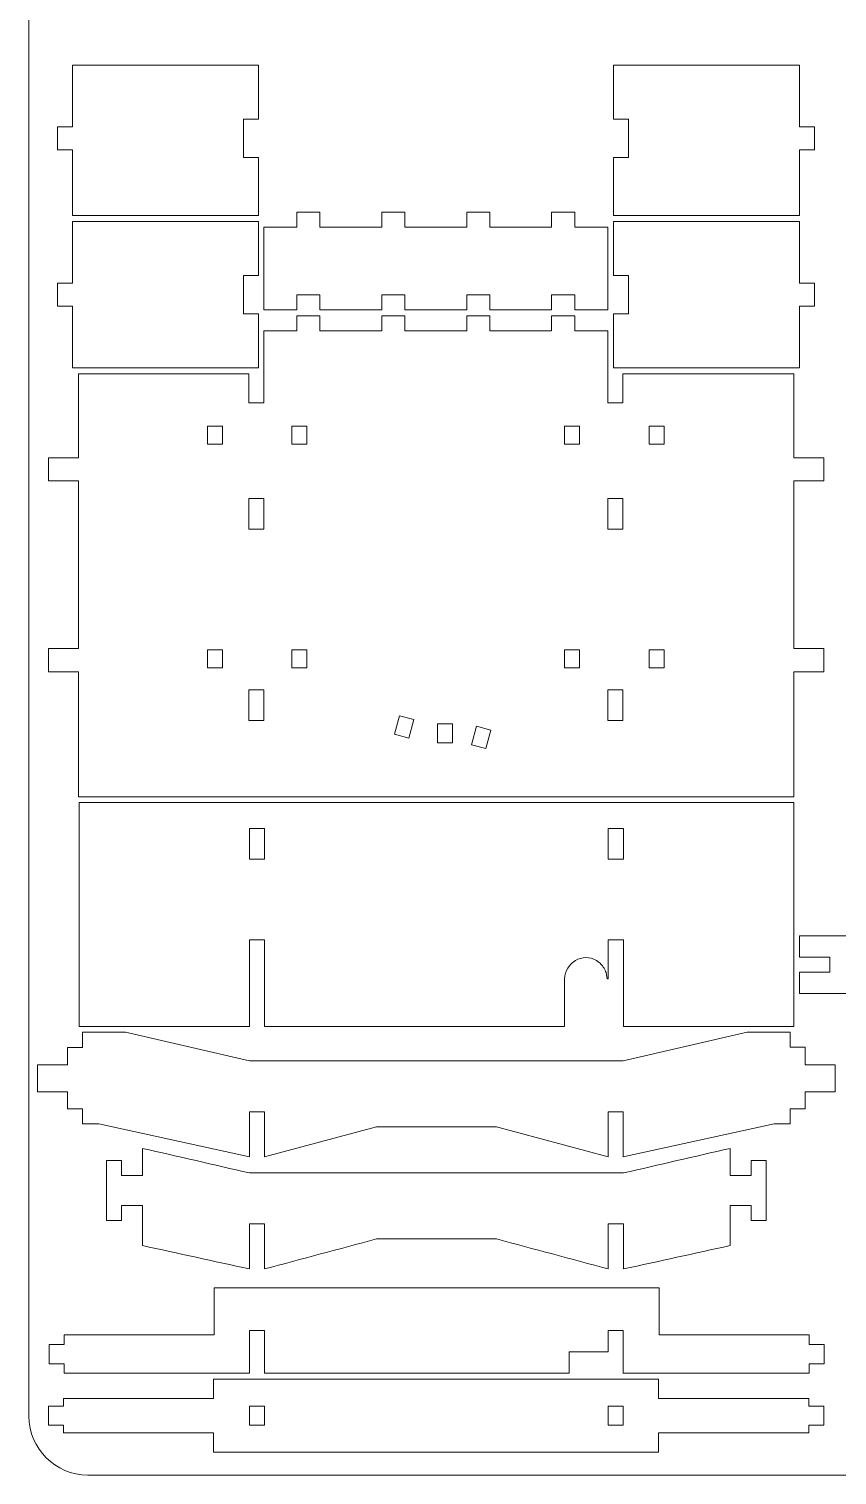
# Model space of a CAD drawing. Header units: centimetres. Extents: x -58 to 58, y -52 to 52.
# Drawn here: x 23.08 to 39.42, y -36.97 to -7.72 of the extents above; entities that cross this region are included whole.
import ezdxf

# ---------------------------------------------------------------- set-up
doc = ezdxf.new("R2010")
doc.units = ezdxf.units.CM
doc.header["$MEASUREMENT"] = 0
doc.layers.add('Camada 1', color=7, linetype='Continuous')

msp = doc.modelspace()

# ---------------------------------------------------------------- linework, layer by layer
at = {"layer": 'Camada 1', "color": 5, "lineweight": 9}
for points in [[(23.0836, -35.7818), (23.0836, -35.7818), (23.0836, 14.19827), (23.0836, 14.19827)], [(24.2736, -36.9718), (23.6191, -36.9718), (23.0836, -36.43627), (23.0836, -35.7818)], [(56.40361, -36.9718), (56.40361, -36.9718), (24.2736, -36.9718), (24.2736, -36.9718)]]:
    msp.add_open_spline(points, degree=3, dxfattribs=at)
at = {"layer": 'Camada 1', "color": 3, "lineweight": 9}
for points in [[(27.72758, -8.45419), (27.72758, -8.45419), (23.9671, -8.45419), (23.9671, -8.45419)], [(23.9671, -8.45419), (23.9671, -8.45419), (23.9671, -9.70283), (23.9671, -9.70283)], [(27.72758, -9.54748), (27.72758, -9.54748), (27.72758, -8.45419), (27.72758, -8.45419)], [(34.90538, -9.54748), (34.90538, -9.54748), (34.90538, -8.45419), (34.90538, -8.45419)], [(34.90538, -8.45419), (34.90538, -8.45419), (38.66586, -8.45419), (38.66586, -8.45419)], [(38.66586, -8.45419), (38.66586, -8.45419), (38.66586, -9.70283), (38.66586, -9.70283)], [(27.42415, -10.32428), (27.42415, -10.32428), (27.42415, -9.54748), (27.42415, -9.54748)], [(27.42415, -9.54748), (27.42415, -9.54748), (27.72758, -9.54748), (27.72758, -9.54748)], [(35.20882, -9.54748), (35.20882, -9.54748), (34.90538, -9.54748), (34.90538, -9.54748)], [(35.20882, -10.32428), (35.20882, -10.32428), (35.20882, -9.54748), (35.20882, -9.54748)], [(23.9671, -9.70283), (23.9671, -9.70283), (23.66366, -9.70283), (23.66366, -9.70283)], [(23.66366, -9.70283), (23.66366, -9.70283), (23.66366, -10.16893), (23.66366, -10.16893)], [(38.66586, -9.70283), (38.66586, -9.70283), (38.9693, -9.70283), (38.9693, -9.70283)], [(38.9693, -9.70283), (38.9693, -9.70283), (38.9693, -10.16893), (38.9693, -10.16893)], [(23.66366, -10.16893), (23.66366, -10.16893), (23.9671, -10.16893), (23.9671, -10.16893)], [(23.9671, -10.16893), (23.9671, -10.16893), (23.9671, -11.49878), (23.9671, -11.49878)], [(38.66586, -10.16893), (38.66586, -10.16893), (38.66586, -11.49878), (38.66586, -11.49878)], [(38.9693, -10.16893), (38.9693, -10.16893), (38.66586, -10.16893), (38.66586, -10.16893)], [(27.72758, -10.32428), (27.72758, -10.32428), (27.42415, -10.32428), (27.42415, -10.32428)], [(27.72758, -11.49878), (27.72758, -11.49878), (27.72758, -10.32428), (27.72758, -10.32428)], [(34.90538, -11.49878), (34.90538, -11.49878), (34.90538, -10.32428), (34.90538, -10.32428)], [(34.90538, -10.32428), (34.90538, -10.32428), (35.20882, -10.32428), (35.20882, -10.32428)], [(23.9671, -11.49878), (23.9671, -11.49878), (27.72758, -11.49878), (27.72758, -11.49878)], [(27.72758, -11.61778), (27.72758, -11.61778), (23.9671, -11.61778), (23.9671, -11.61778)], [(23.9671, -11.61778), (23.9671, -11.61778), (23.9671, -12.86642), (23.9671, -12.86642)], [(27.72758, -12.71107), (27.72758, -12.71107), (27.72758, -11.61778), (27.72758, -11.61778)], [(28.96834, -11.43089), (28.96834, -11.43089), (28.50226, -11.43089), (28.50226, -11.43089)], [(28.50226, -11.43089), (28.50226, -11.43089), (28.50226, -11.73433), (28.50226, -11.73433)], [(28.96834, -11.73433), (28.96834, -11.73433), (28.96834, -11.43089), (28.96834, -11.43089)], [(30.68508, -11.43089), (30.68508, -11.43089), (30.219, -11.43089), (30.219, -11.43089)], [(30.219, -11.43089), (30.219, -11.43089), (30.219, -11.73433), (30.219, -11.73433)], [(30.68508, -11.73433), (30.68508, -11.73433), (30.68508, -11.43089), (30.68508, -11.43089)], [(32.40183, -11.43089), (32.40183, -11.43089), (31.93575, -11.43089), (31.93575, -11.43089)], [(31.93575, -11.43089), (31.93575, -11.43089), (31.93575, -11.73433), (31.93575, -11.73433)], [(32.40183, -11.73433), (32.40183, -11.73433), (32.40183, -11.43089), (32.40183, -11.43089)], [(34.11856, -11.43089), (34.11856, -11.43089), (33.65249, -11.43089), (33.65249, -11.43089)], [(33.65249, -11.43089), (33.65249, -11.43089), (33.65249, -11.73433), (33.65249, -11.73433)], [(34.11856, -11.73433), (34.11856, -11.73433), (34.11856, -11.43089), (34.11856, -11.43089)], [(38.66586, -11.49878), (38.66586, -11.49878), (34.90538, -11.49878), (34.90538, -11.49878)], [(34.90538, -12.71107), (34.90538, -12.71107), (34.90538, -11.61778), (34.90538, -11.61778)], [(34.90538, -11.61778), (34.90538, -11.61778), (38.66586, -11.61778), (38.66586, -11.61778)], [(38.66586, -11.61778), (38.66586, -11.61778), (38.66586, -12.86642), (38.66586, -12.86642)], [(28.50226, -11.73433), (28.50226, -11.73433), (27.83445, -11.73433), (27.83445, -11.73433)], [(27.83445, -11.73433), (27.83445, -11.73433), (27.83445, -13.40635), (27.83445, -13.40635)], [(30.219, -11.73433), (30.219, -11.73433), (28.96834, -11.73433), (28.96834, -11.73433)], [(31.93575, -11.73433), (31.93575, -11.73433), (30.68508, -11.73433), (30.68508, -11.73433)], [(33.65249, -11.73433), (33.65249, -11.73433), (32.40183, -11.73433), (32.40183, -11.73433)], [(34.78638, -11.73433), (34.78638, -11.73433), (34.11856, -11.73433), (34.11856, -11.73433)], [(34.78638, -13.40635), (34.78638, -13.40635), (34.78638, -11.73433), (34.78638, -11.73433)], [(23.9671, -12.86642), (23.9671, -12.86642), (23.66366, -12.86642), (23.66366, -12.86642)], [(23.66366, -12.86642), (23.66366, -12.86642), (23.66366, -13.33251), (23.66366, -13.33251)], [(27.42415, -13.48788), (27.42415, -13.48788), (27.42415, -12.71107), (27.42415, -12.71107)], [(27.42415, -12.71107), (27.42415, -12.71107), (27.72758, -12.71107), (27.72758, -12.71107)], [(35.20882, -12.71107), (35.20882, -12.71107), (34.90538, -12.71107), (34.90538, -12.71107)], [(35.20882, -13.48788), (35.20882, -13.48788), (35.20882, -12.71107), (35.20882, -12.71107)], [(38.66586, -12.86642), (38.66586, -12.86642), (38.9693, -12.86642), (38.9693, -12.86642)], [(38.9693, -12.86642), (38.9693, -12.86642), (38.9693, -13.33251), (38.9693, -13.33251)], [(28.50226, -13.40635), (28.50226, -13.40635), (28.50226, -13.10291), (28.50226, -13.10291)], [(28.50226, -13.10291), (28.50226, -13.10291), (28.96834, -13.10291), (28.96834, -13.10291)], [(28.96834, -13.10291), (28.96834, -13.10291), (28.96834, -13.40635), (28.96834, -13.40635)], [(30.219, -13.10291), (30.219, -13.10291), (30.68508, -13.10291), (30.68508, -13.10291)], [(30.219, -13.40635), (30.219, -13.40635), (30.219, -13.10291), (30.219, -13.10291)], [(30.68508, -13.10291), (30.68508, -13.10291), (30.68508, -13.40635), (30.68508, -13.40635)], [(31.93575, -13.40635), (31.93575, -13.40635), (31.93575, -13.10291), (31.93575, -13.10291)], [(31.93575, -13.10291), (31.93575, -13.10291), (32.40183, -13.10291), (32.40183, -13.10291)], [(32.40183, -13.10291), (32.40183, -13.10291), (32.40183, -13.40635), (32.40183, -13.40635)], [(33.65249, -13.40635), (33.65249, -13.40635), (33.65249, -13.10291), (33.65249, -13.10291)], [(33.65249, -13.10291), (33.65249, -13.10291), (34.11856, -13.10291), (34.11856, -13.10291)], [(34.11856, -13.10291), (34.11856, -13.10291), (34.11856, -13.40635), (34.11856, -13.40635)], [(23.66366, -13.33251), (23.66366, -13.33251), (23.9671, -13.33251), (23.9671, -13.33251)], [(23.9671, -13.33251), (23.9671, -13.33251), (23.9671, -14.58115), (23.9671, -14.58115)], [(27.83445, -13.40635), (27.83445, -13.40635), (28.50226, -13.40635), (28.50226, -13.40635)], [(28.96834, -13.40635), (28.96834, -13.40635), (30.219, -13.40635), (30.219, -13.40635)], [(30.68508, -13.40635), (30.68508, -13.40635), (31.93575, -13.40635), (31.93575, -13.40635)], [(32.40183, -13.40635), (32.40183, -13.40635), (33.65249, -13.40635), (33.65249, -13.40635)], [(34.11856, -13.40635), (34.11856, -13.40635), (34.78638, -13.40635), (34.78638, -13.40635)], [(38.66586, -13.33251), (38.66586, -13.33251), (38.66586, -14.58115), (38.66586, -14.58115)], [(38.9693, -13.33251), (38.9693, -13.33251), (38.66586, -13.33251), (38.66586, -13.33251)], [(27.72758, -13.48788), (27.72758, -13.48788), (27.42415, -13.48788), (27.42415, -13.48788)], [(27.72758, -14.58115), (27.72758, -14.58115), (27.72758, -13.48788), (27.72758, -13.48788)], [(28.96834, -13.52535), (28.96834, -13.52535), (28.50225, -13.52535), (28.50225, -13.52535)], [(28.50225, -13.52535), (28.50225, -13.52535), (28.50225, -13.8288), (28.50225, -13.8288)], [(28.96834, -13.8288), (28.96834, -13.8288), (28.96834, -13.52535), (28.96834, -13.52535)], [(30.68508, -13.52535), (30.68508, -13.52535), (30.219, -13.52535), (30.219, -13.52535)], [(30.219, -13.52535), (30.219, -13.52535), (30.219, -13.8288), (30.219, -13.8288)], [(30.68508, -13.8288), (30.68508, -13.8288), (30.68508, -13.52535), (30.68508, -13.52535)], [(32.40182, -13.52535), (32.40182, -13.52535), (31.93573, -13.52535), (31.93573, -13.52535)], [(31.93573, -13.52535), (31.93573, -13.52535), (31.93573, -13.8288), (31.93573, -13.8288)], [(32.40182, -13.8288), (32.40182, -13.8288), (32.40182, -13.52535), (32.40182, -13.52535)], [(34.11857, -13.52535), (34.11857, -13.52535), (33.65249, -13.52535), (33.65249, -13.52535)], [(33.65249, -13.52535), (33.65249, -13.52535), (33.65249, -13.8288), (33.65249, -13.8288)], [(34.11857, -13.8288), (34.11857, -13.8288), (34.11857, -13.52535), (34.11857, -13.52535)], [(34.90538, -14.58115), (34.90538, -14.58115), (34.90538, -13.48788), (34.90538, -13.48788)], [(34.90538, -13.48788), (34.90538, -13.48788), (35.20882, -13.48788), (35.20882, -13.48788)], [(28.50225, -13.8288), (28.50225, -13.8288), (27.83443, -13.8288), (27.83443, -13.8288)], [(27.83443, -13.8288), (27.83443, -13.8288), (27.83443, -15.28645), (27.83443, -15.28645)], [(30.219, -13.8288), (30.219, -13.8288), (28.96834, -13.8288), (28.96834, -13.8288)], [(31.93573, -13.8288), (31.93573, -13.8288), (30.68508, -13.8288), (30.68508, -13.8288)], [(33.65249, -13.8288), (33.65249, -13.8288), (32.40182, -13.8288), (32.40182, -13.8288)], [(34.78638, -13.8288), (34.78638, -13.8288), (34.11857, -13.8288), (34.11857, -13.8288)], [(34.78638, -15.28645), (34.78638, -15.28645), (34.78638, -13.8288), (34.78638, -13.8288)], [(23.9671, -14.58115), (23.9671, -14.58115), (27.72758, -14.58115), (27.72758, -14.58115)], [(38.66586, -14.58115), (38.66586, -14.58115), (34.90538, -14.58115), (34.90538, -14.58115)], [(27.531, -14.70015), (27.531, -14.70015), (24.0861, -14.70015), (24.0861, -14.70015)], [(24.0861, -14.70015), (24.0861, -14.70015), (24.0861, -16.39727), (24.0861, -16.39727)], [(27.531, -15.28645), (27.531, -15.28645), (27.531, -14.70015), (27.531, -14.70015)], [(38.54685, -14.70015), (38.54685, -14.70015), (35.08983, -14.70015), (35.08983, -14.70015)], [(35.08983, -14.70015), (35.08983, -14.70015), (35.08983, -15.28645), (35.08983, -15.28645)], [(38.54685, -16.39727), (38.54685, -16.39727), (38.54685, -14.70015), (38.54685, -14.70015)], [(27.83443, -15.28645), (27.83443, -15.28645), (27.531, -15.28645), (27.531, -15.28645)], [(35.08983, -15.28645), (35.08983, -15.28645), (34.78638, -15.28645), (34.78638, -15.28645)], [(24.0861, -16.39727), (24.0861, -16.39727), (23.47922, -16.39727), (23.47922, -16.39727)], [(23.47922, -16.39727), (23.47922, -16.39727), (23.47922, -16.86336), (23.47922, -16.86336)], [(39.15374, -16.39727), (39.15374, -16.39727), (38.54685, -16.39727), (38.54685, -16.39727)], [(39.15374, -16.86336), (39.15374, -16.86336), (39.15374, -16.39727), (39.15374, -16.39727)], [(23.47922, -16.86336), (23.47922, -16.86336), (24.0861, -16.86336), (24.0861, -16.86336)], [(24.0861, -16.86336), (24.0861, -16.86336), (24.0861, -20.25762), (24.0861, -20.25762)], [(38.54685, -20.25762), (38.54685, -20.25762), (38.54685, -16.86336), (38.54685, -16.86336)], [(38.54685, -16.86336), (38.54685, -16.86336), (39.15374, -16.86336), (39.15374, -16.86336)], [(24.0861, -20.25762), (24.0861, -20.25762), (23.47922, -20.25762), (23.47922, -20.25762)], [(23.47922, -20.25762), (23.47922, -20.25762), (23.47922, -20.72371), (23.47922, -20.72371)], [(39.15374, -20.25762), (39.15374, -20.25762), (38.54685, -20.25762), (38.54685, -20.25762)], [(39.15374, -20.72371), (39.15374, -20.72371), (39.15374, -20.25762), (39.15374, -20.25762)], [(23.47922, -20.72371), (23.47922, -20.72371), (24.0861, -20.72371), (24.0861, -20.72371)], [(24.0861, -20.72371), (24.0861, -20.72371), (24.0861, -23.25307), (24.0861, -23.25307)], [(38.54685, -23.25307), (38.54685, -23.25307), (38.54685, -20.72371), (38.54685, -20.72371)], [(38.54685, -20.72371), (38.54685, -20.72371), (39.15374, -20.72371), (39.15374, -20.72371)], [(24.0861, -23.25307), (24.0861, -23.25307), (38.54685, -23.25307), (38.54685, -23.25307)], [(38.54717, -23.37196), (33.73092, -23.37196), (28.91466, -23.37196), (24.09841, -23.37196)], [(24.09841, -23.37196), (24.09841, -24.88067), (24.09841, -26.38938), (24.09841, -27.8981)], [(38.54717, -27.8981), (38.54717, -26.38938), (38.54717, -24.88067), (38.54717, -23.37196)], [(27.5434, -27.8981), (27.5434, -27.3152), (27.5434, -26.73229), (27.5434, -26.14939)], [(27.5434, -26.14939), (27.64455, -26.14939), (27.7457, -26.14939), (27.84685, -26.14939)], [(27.84685, -26.14939), (27.84685, -26.73229), (27.84685, -27.3152), (27.84685, -27.8981)], [(34.79872, -26.93702), (34.79872, -26.67448), (34.79872, -26.41193), (34.79872, -26.14939)], [(34.79872, -26.14939), (34.89987, -26.14939), (35.00102, -26.14939), (35.10217, -26.14939)], [(35.10217, -26.14939), (35.10217, -26.73229), (35.10217, -27.3152), (35.10217, -27.8981)], [(38.66426, -26.49556), (38.66426, -26.35193), (38.66426, -26.2083), (38.66426, -26.06466)], [(38.66426, -26.06466), (39.47653, -26.06466), (40.28881, -26.06466), (41.10108, -26.06466)], [(33.91453, -26.93702), (33.91986, -26.61136), (34.28523, -26.3956), (34.55823, -26.56537)], [(34.55823, -26.56537), (34.6458, -26.62388), (34.65697, -26.6464), (34.71532, -26.72245)], [(39.278, -26.49556), (39.07341, -26.49556), (38.86884, -26.49556), (38.66426, -26.49556)], [(39.278, -26.799), (39.278, -26.69785), (39.278, -26.59671), (39.278, -26.49556)], [(34.71532, -26.72245), (34.76814, -26.84998), (34.7548, -26.80017), (34.7728, -26.93702)], [(38.66426, -27.2299), (38.66426, -27.08627), (38.66426, -26.94263), (38.66426, -26.799)], [(38.66426, -26.799), (38.86884, -26.799), (39.07341, -26.799), (39.278, -26.799)], [(33.91453, -27.8981), (33.91453, -27.57774), (33.91453, -27.25738), (33.91453, -26.93702)], [(34.7728, -26.93702), (34.78144, -26.93702), (34.79008, -26.93702), (34.79872, -26.93702)], [(41.18723, -27.2299), (40.34624, -27.2299), (39.50525, -27.2299), (38.66426, -27.2299)], [(24.09841, -27.8981), (25.24673, -27.8981), (26.39507, -27.8981), (27.5434, -27.8981)], [(25.03912, -28.01754), (25.03912, -28.01754), (24.16878, -28.01756), (24.16878, -28.01756)], [(24.16878, -28.01756), (24.16878, -28.01756), (24.16878, -28.321), (24.16878, -28.321)], [(27.54327, -28.59437), (27.54327, -28.59437), (25.03912, -28.01754), (25.03912, -28.01754)], [(27.84685, -27.8981), (29.86941, -27.8981), (31.89197, -27.8981), (33.91453, -27.8981)], [(37.60618, -28.01713), (37.60618, -28.01713), (35.102, -28.59412), (35.102, -28.59412)], [(35.10217, -27.8981), (36.25051, -27.8981), (37.39883, -27.8981), (38.54717, -27.8981)], [(38.47651, -28.0171), (38.47651, -28.0171), (37.60618, -28.01713), (37.60618, -28.01713)], [(38.47652, -28.32053), (38.47652, -28.32053), (38.47651, -28.0171), (38.47651, -28.0171)], [(24.16878, -28.321), (24.16878, -28.321), (23.86537, -28.32102), (23.86537, -28.32102)], [(23.86537, -28.32102), (23.86537, -28.32102), (23.86537, -28.67744), (23.86537, -28.67744)], [(38.77997, -28.32053), (38.77997, -28.32053), (38.47652, -28.32053), (38.47652, -28.32053)], [(38.77996, -28.67696), (38.77996, -28.67696), (38.77997, -28.32053), (38.77997, -28.32053)], [(35.102, -28.59412), (35.102, -28.59412), (27.54327, -28.59437), (27.54327, -28.59437)], [(23.86537, -28.67744), (23.86537, -28.67744), (23.2585, -28.67746), (23.2585, -28.67746)], [(23.2585, -28.67746), (23.2585, -28.67746), (23.25852, -29.22122), (23.25852, -29.22122)], [(39.38684, -28.67694), (39.38684, -28.67694), (38.77996, -28.67696), (38.77996, -28.67696)], [(39.38685, -29.2207), (39.38685, -29.2207), (39.38684, -28.67694), (39.38684, -28.67694)], [(23.25852, -29.22122), (23.25852, -29.22122), (23.86539, -29.22121), (23.86539, -29.22121)], [(23.86539, -29.22121), (23.86539, -29.22121), (23.8654, -29.56448), (23.8654, -29.56448)], [(38.77998, -29.22072), (38.77998, -29.22072), (39.38685, -29.2207), (39.38685, -29.2207)], [(38.77998, -29.56398), (38.77998, -29.56398), (38.77998, -29.22072), (38.77998, -29.22072)], [(23.8654, -29.56448), (23.8654, -29.56448), (24.16885, -29.56482), (24.16885, -29.56482)], [(24.16885, -29.56482), (24.16885, -29.56482), (24.16887, -29.86826), (24.16887, -29.86826)], [(27.54329, -29.62606), (27.54329, -29.62606), (27.84673, -29.62605), (27.84673, -29.62605)], [(27.54331, -30.53637), (27.54331, -30.53637), (27.54329, -29.62606), (27.54329, -29.62606)], [(27.84673, -29.62605), (27.84673, -29.62605), (27.84675, -30.53636), (27.84675, -30.53636)], [(34.79862, -30.53612), (34.79862, -30.53612), (34.7986, -29.62581), (34.7986, -29.62581)], [(34.7986, -29.62581), (34.7986, -29.62581), (35.10204, -29.62581), (35.10204, -29.62581)], [(35.10204, -29.62581), (35.10204, -29.62581), (35.10206, -30.53611), (35.10206, -30.53611)], [(38.47658, -29.56435), (38.47658, -29.56435), (38.77998, -29.56398), (38.77998, -29.56398)], [(38.47659, -29.86778), (38.47659, -29.86778), (38.47658, -29.56435), (38.47658, -29.56435)], [(24.16887, -29.86826), (24.16887, -29.86826), (24.49581, -29.86825), (24.49581, -29.86825)], [(24.49581, -29.86825), (24.49581, -29.86825), (27.54331, -30.53637), (27.54331, -30.53637)], [(27.84675, -30.53636), (27.84675, -30.53636), (30.10893, -29.9294), (30.10893, -29.9294)], [(30.10893, -29.9294), (30.10893, -29.9294), (32.53643, -29.92933), (32.53643, -29.92933)], [(32.53643, -29.92933), (32.53643, -29.92933), (34.79862, -30.53612), (34.79862, -30.53612)], [(35.10206, -30.53611), (35.10206, -30.53611), (38.14963, -29.8678), (38.14963, -29.8678)], [(38.14963, -29.8678), (38.14963, -29.8678), (38.47659, -29.86778), (38.47659, -29.86778)], [(25.38236, -30.36406), (25.38236, -30.5471), (25.38234, -30.73014), (25.38234, -30.91318)], [(27.54316, -30.86193), (26.82289, -30.69598), (26.10263, -30.53002), (25.38236, -30.36406)], [(37.263, -30.36406), (36.54272, -30.53002), (35.82244, -30.69598), (35.10217, -30.86193)], [(37.263, -30.91318), (37.263, -30.73014), (37.263, -30.5471), (37.263, -30.36406)], [(24.95753, -30.60974), (24.85638, -30.60974), (24.75523, -30.60974), (24.65408, -30.60974)], [(24.65408, -30.60974), (24.65408, -31.01433), (24.65408, -31.41893), (24.65408, -31.82351)], [(24.95753, -30.91318), (24.95753, -30.81203), (24.95753, -30.71089), (24.95753, -30.60974)], [(37.99128, -30.60974), (37.89013, -30.60974), (37.78898, -30.60974), (37.68783, -30.60974)], [(37.68783, -30.60974), (37.68783, -30.71089), (37.68783, -30.81203), (37.68783, -30.91318)], [(37.99128, -31.82351), (37.99128, -31.41893), (37.99128, -31.01433), (37.99128, -30.60974)], [(25.38234, -30.91318), (25.24073, -30.91318), (25.09914, -30.91318), (24.95753, -30.91318)], [(35.10217, -30.86193), (32.5825, -30.86193), (30.06283, -30.86193), (27.54316, -30.86193)], [(37.68783, -30.91318), (37.54622, -30.91318), (37.40461, -30.91318), (37.263, -30.91318)], [(24.95753, -31.52008), (25.09914, -31.52008), (25.24073, -31.52006), (25.38234, -31.52006)], [(24.95753, -31.82351), (24.95753, -31.72236), (24.95753, -31.62123), (24.95753, -31.52008)], [(25.38234, -31.52006), (25.38234, -31.79007), (25.38236, -32.06007), (25.38236, -32.33008)], [(37.263, -32.33008), (37.263, -32.06007), (37.263, -31.79007), (37.263, -31.52006)], [(37.263, -31.52006), (37.40461, -31.52006), (37.54622, -31.52008), (37.68783, -31.52008)], [(37.68783, -31.52008), (37.68783, -31.62123), (37.68783, -31.72236), (37.68783, -31.82351)], [(24.65408, -31.82351), (24.75523, -31.82351), (24.85638, -31.82351), (24.95753, -31.82351)], [(37.68783, -31.82351), (37.78898, -31.82351), (37.89013, -31.82351), (37.99128, -31.82351)], [(27.54316, -32.80397), (27.54316, -32.50052), (27.54316, -32.19708), (27.54316, -31.89363)], [(27.54316, -31.89363), (27.64431, -31.89363), (27.74546, -31.89363), (27.84661, -31.89363)], [(27.84661, -31.89363), (27.84661, -32.19708), (27.84661, -32.50052), (27.84661, -32.80397)], [(34.79873, -32.80397), (34.79873, -32.50052), (34.79873, -32.19708), (34.79873, -31.89363)], [(34.79873, -31.89363), (34.89988, -31.89363), (35.00103, -31.89363), (35.10218, -31.89363)], [(35.10218, -31.89363), (35.10218, -32.19708), (35.10218, -32.50052), (35.10218, -32.80397)], [(25.38236, -32.33008), (26.10263, -32.48805), (26.82289, -32.64601), (27.54316, -32.80397)], [(27.84661, -32.80397), (28.6007, -32.60167), (29.35478, -32.39937), (30.10887, -32.19707)], [(30.10887, -32.19707), (30.91807, -32.19707), (31.72726, -32.19707), (32.53646, -32.19707)], [(32.53646, -32.19707), (33.29055, -32.39937), (34.04464, -32.60167), (34.79873, -32.80397)], [(35.10218, -32.80397), (35.82245, -32.64601), (36.54272, -32.48805), (37.263, -32.33008)], [(35.82807, -33.18827), (32.82838, -33.18827), (29.8287, -33.18827), (26.829, -33.18827)], [(26.829, -33.18827), (26.829, -33.50421), (26.829, -33.82016), (26.829, -34.1361)], [(35.82807, -34.1361), (35.82807, -33.82016), (35.82807, -33.50421), (35.82807, -33.18827)], [(26.829, -34.1361), (25.8175, -34.1361), (24.806, -34.1361), (23.7945, -34.1361)], [(23.7945, -34.1361), (23.7945, -34.20084), (23.7945, -34.26557), (23.7945, -34.33031)], [(27.54294, -34.91293), (27.54294, -34.62549), (27.54294, -34.33804), (27.54294, -34.0506)], [(27.54294, -34.0506), (27.64409, -34.0506), (27.74524, -34.0506), (27.84639, -34.0506)], [(27.84639, -34.0506), (27.84639, -34.33804), (27.84639, -34.62549), (27.84639, -34.91293)], [(34.79852, -34.48177), (34.79852, -34.33804), (34.79852, -34.19433), (34.79852, -34.0506)], [(34.79852, -34.0506), (34.89967, -34.0506), (35.00082, -34.0506), (35.10197, -34.0506)], [(35.10197, -34.0506), (35.10197, -34.33804), (35.10197, -34.62549), (35.10197, -34.91293)], [(38.86256, -34.1361), (37.85106, -34.1361), (36.83957, -34.1361), (35.82807, -34.1361)], [(38.86256, -34.33031), (38.86256, -34.26557), (38.86256, -34.20084), (38.86256, -34.1361)], [(23.7945, -34.33031), (23.69335, -34.33031), (23.5922, -34.33031), (23.49105, -34.33031)], [(23.49105, -34.33031), (23.49105, -34.45978), (23.49105, -34.58925), (23.49105, -34.71872)], [(34.00956, -34.91293), (34.00956, -34.76922), (34.00956, -34.62549), (34.00956, -34.48177)], [(34.00956, -34.48177), (34.27255, -34.48177), (34.53553, -34.48177), (34.79852, -34.48177)], [(39.16601, -34.33031), (39.06486, -34.33031), (38.96371, -34.33031), (38.86256, -34.33031)], [(39.16601, -34.71872), (39.16601, -34.58925), (39.16601, -34.45978), (39.16601, -34.33031)], [(23.49105, -34.71872), (23.5922, -34.71872), (23.69335, -34.71872), (23.7945, -34.71872)], [(23.7945, -34.71872), (23.7945, -34.78346), (23.7945, -34.8482), (23.7945, -34.91293)], [(38.86256, -34.91293), (38.86256, -34.8482), (38.86256, -34.78346), (38.86256, -34.71872)], [(38.86256, -34.71872), (38.96371, -34.71872), (39.06486, -34.71872), (39.16601, -34.71872)], [(23.7945, -34.91293), (25.04398, -34.91293), (26.29347, -34.91293), (27.54294, -34.91293)], [(35.81588, -35.03193), (35.81588, -35.03193), (26.81707, -35.03193), (26.81707, -35.03193)], [(26.81707, -35.03193), (26.81707, -35.03193), (26.81707, -35.42034), (26.81707, -35.42034)], [(27.84639, -34.91293), (29.90079, -34.91293), (31.95517, -34.91293), (34.00956, -34.91293)], [(35.10197, -34.91293), (36.3555, -34.91293), (37.60902, -34.91293), (38.86256, -34.91293)], [(35.81588, -35.42034), (35.81588, -35.42034), (35.81588, -35.03193), (35.81588, -35.03193)], [(23.78266, -35.57569), (23.78266, -35.57569), (23.47922, -35.57569), (23.47922, -35.57569)], [(23.47922, -35.57569), (23.47922, -35.57569), (23.47922, -35.96409), (23.47922, -35.96409)], [(26.81707, -35.42034), (26.81707, -35.42034), (23.78266, -35.42032), (23.78266, -35.42032)], [(23.78266, -35.42032), (23.78266, -35.42032), (23.78266, -35.57569), (23.78266, -35.57569)], [(38.8503, -35.42032), (38.8503, -35.42032), (35.81588, -35.42034), (35.81588, -35.42034)], [(38.8503, -35.57569), (38.8503, -35.57569), (38.8503, -35.42032), (38.8503, -35.42032)], [(39.15374, -35.57569), (39.15374, -35.57569), (38.8503, -35.57569), (38.8503, -35.57569)], [(39.15374, -35.96409), (39.15374, -35.96409), (39.15374, -35.57569), (39.15374, -35.57569)], [(23.47922, -35.96409), (23.47922, -35.96409), (23.78266, -35.96409), (23.78266, -35.96409)], [(23.78266, -35.96409), (23.78266, -35.96409), (23.78266, -36.11945), (23.78266, -36.11945)], [(38.8503, -36.11945), (38.8503, -36.11945), (38.8503, -35.96409), (38.8503, -35.96409)], [(38.8503, -35.96409), (38.8503, -35.96409), (39.15374, -35.96409), (39.15374, -35.96409)], [(23.78266, -36.11945), (23.78266, -36.11945), (26.81707, -36.11946), (26.81707, -36.11946)], [(26.81707, -36.11946), (26.81707, -36.11946), (26.81707, -36.50787), (26.81707, -36.50787)], [(35.81588, -36.11946), (35.81588, -36.11946), (38.8503, -36.11945), (38.8503, -36.11945)], [(35.81588, -36.50787), (35.81588, -36.50787), (35.81588, -36.11946), (35.81588, -36.11946)], [(26.81707, -36.50787), (26.81707, -36.50787), (35.81588, -36.50787), (35.81588, -36.50787)]]:
    msp.add_open_spline(points, degree=3, dxfattribs=at)
at = {"layer": 'Camada 1', "lineweight": 9}
for points in [[(26.99427, -15.75566), (26.99427, -15.75566), (26.69083, -15.75566), (26.69083, -15.75566)], [(26.69083, -15.75566), (26.69083, -15.75566), (26.69083, -16.11977), (26.69083, -16.11977)], [(26.99427, -16.11977), (26.99427, -16.11977), (26.99427, -15.75566), (26.99427, -15.75566)], [(28.70567, -15.75566), (28.70567, -15.75566), (28.40223, -15.75566), (28.40223, -15.75566)], [(28.40223, -15.75566), (28.40223, -15.75566), (28.40223, -16.11977), (28.40223, -16.11977)], [(28.70567, -16.11977), (28.70567, -16.11977), (28.70567, -15.75566), (28.70567, -15.75566)], [(34.21858, -15.75566), (34.21858, -15.75566), (33.91513, -15.75566), (33.91513, -15.75566)], [(33.91513, -15.75566), (33.91513, -15.75566), (33.91513, -16.11977), (33.91513, -16.11977)], [(34.21858, -16.11977), (34.21858, -16.11977), (34.21858, -15.75566), (34.21858, -15.75566)], [(35.92998, -15.75566), (35.92998, -15.75566), (35.62654, -15.75566), (35.62654, -15.75566)], [(35.62654, -15.75566), (35.62654, -15.75566), (35.62654, -16.11977), (35.62654, -16.11977)], [(35.92998, -16.11977), (35.92998, -16.11977), (35.92998, -15.75566), (35.92998, -15.75566)], [(26.69083, -16.11977), (26.69083, -16.11977), (26.99427, -16.11977), (26.99427, -16.11977)], [(28.40223, -16.11977), (28.40223, -16.11977), (28.70567, -16.11977), (28.70567, -16.11977)], [(33.91513, -16.11977), (33.91513, -16.11977), (34.21858, -16.11977), (34.21858, -16.11977)], [(35.62654, -16.11977), (35.62654, -16.11977), (35.92998, -16.11977), (35.92998, -16.11977)], [(27.83443, -17.22145), (27.83443, -17.22145), (27.531, -17.22145), (27.531, -17.22145)], [(27.531, -17.22145), (27.531, -17.22145), (27.531, -17.84291), (27.531, -17.84291)], [(27.83443, -17.84291), (27.83443, -17.84291), (27.83443, -17.22145), (27.83443, -17.22145)], [(35.08983, -17.22145), (35.08983, -17.22145), (34.78638, -17.22145), (34.78638, -17.22145)], [(34.78638, -17.22145), (34.78638, -17.22145), (34.78638, -17.84291), (34.78638, -17.84291)], [(35.08983, -17.84291), (35.08983, -17.84291), (35.08983, -17.22145), (35.08983, -17.22145)], [(27.531, -17.84291), (27.531, -17.84291), (27.83443, -17.84291), (27.83443, -17.84291)], [(34.78638, -17.84291), (34.78638, -17.84291), (35.08983, -17.84291), (35.08983, -17.84291)], [(26.99427, -20.27987), (26.99427, -20.27987), (26.69083, -20.27987), (26.69083, -20.27987)], [(26.69083, -20.27987), (26.69083, -20.27987), (26.69083, -20.64401), (26.69083, -20.64401)], [(26.99427, -20.64401), (26.99427, -20.64401), (26.99427, -20.27987), (26.99427, -20.27987)], [(28.70567, -20.27987), (28.70567, -20.27987), (28.40223, -20.27987), (28.40223, -20.27987)], [(28.40223, -20.27987), (28.40223, -20.27987), (28.40223, -20.64401), (28.40223, -20.64401)], [(28.70567, -20.64401), (28.70567, -20.64401), (28.70567, -20.27987), (28.70567, -20.27987)], [(34.21858, -20.27987), (34.21858, -20.27987), (33.91513, -20.27987), (33.91513, -20.27987)], [(33.91513, -20.27987), (33.91513, -20.27987), (33.91513, -20.64401), (33.91513, -20.64401)], [(34.21858, -20.64401), (34.21858, -20.64401), (34.21858, -20.27987), (34.21858, -20.27987)], [(35.92998, -20.27987), (35.92998, -20.27987), (35.62654, -20.27987), (35.62654, -20.27987)], [(35.62654, -20.27987), (35.62654, -20.27987), (35.62654, -20.64401), (35.62654, -20.64401)], [(35.92998, -20.64401), (35.92998, -20.64401), (35.92998, -20.27987), (35.92998, -20.27987)], [(26.69083, -20.64401), (26.69083, -20.64401), (26.99427, -20.64401), (26.99427, -20.64401)], [(28.40223, -20.64401), (28.40223, -20.64401), (28.70567, -20.64401), (28.70567, -20.64401)], [(33.91513, -20.64401), (33.91513, -20.64401), (34.21858, -20.64401), (34.21858, -20.64401)], [(35.62654, -20.64401), (35.62654, -20.64401), (35.92998, -20.64401), (35.92998, -20.64401)], [(27.83443, -21.08995), (27.83443, -21.08995), (27.531, -21.08995), (27.531, -21.08995)], [(27.531, -21.08995), (27.531, -21.08995), (27.531, -21.71141), (27.531, -21.71141)], [(27.83443, -21.71141), (27.83443, -21.71141), (27.83443, -21.08995), (27.83443, -21.08995)], [(35.08983, -21.08995), (35.08983, -21.08995), (34.78638, -21.08995), (34.78638, -21.08995)], [(34.78638, -21.08995), (34.78638, -21.08995), (34.78638, -21.71141), (34.78638, -21.71141)], [(35.08983, -21.71141), (35.08983, -21.71141), (35.08983, -21.08995), (35.08983, -21.08995)], [(30.47384, -21.99027), (30.47384, -21.99027), (30.57436, -21.6151), (30.57436, -21.6151)], [(30.57436, -21.6151), (30.57436, -21.6151), (30.86746, -21.69363), (30.86746, -21.69363)], [(27.531, -21.71141), (27.531, -21.71141), (27.83443, -21.71141), (27.83443, -21.71141)], [(30.86746, -21.69363), (30.86746, -21.69363), (30.76694, -22.0688), (30.76694, -22.0688)], [(31.64518, -21.77603), (31.64518, -21.77603), (31.34173, -21.77603), (31.34173, -21.77603)], [(31.34173, -21.77603), (31.34173, -21.77603), (31.34173, -22.16444), (31.34173, -22.16444)], [(31.64518, -22.16444), (31.64518, -22.16444), (31.64518, -21.77603), (31.64518, -21.77603)], [(32.13229, -21.82628), (32.13229, -21.82628), (32.03176, -22.20145), (32.03176, -22.20145)], [(32.42538, -21.9048), (32.42538, -21.9048), (32.13229, -21.82628), (32.13229, -21.82628)], [(32.32486, -22.27999), (32.32486, -22.27999), (32.42538, -21.9048), (32.42538, -21.9048)], [(34.78638, -21.71141), (34.78638, -21.71141), (35.08983, -21.71141), (35.08983, -21.71141)], [(30.76694, -22.0688), (30.76694, -22.0688), (30.47384, -21.99027), (30.47384, -21.99027)], [(31.34173, -22.16444), (31.34173, -22.16444), (31.64518, -22.16444), (31.64518, -22.16444)], [(32.03176, -22.20145), (32.03176, -22.20145), (32.32486, -22.27999), (32.32486, -22.27999)], [(27.84685, -23.89513), (27.7457, -23.89513), (27.64455, -23.89513), (27.5434, -23.89513)], [(27.5434, -23.89513), (27.5434, -24.10234), (27.5434, -24.30956), (27.5434, -24.51677)], [(27.84685, -24.51677), (27.84685, -24.30956), (27.84685, -24.10234), (27.84685, -23.89513)], [(34.79872, -23.89513), (34.89987, -23.89513), (35.00102, -23.89513), (35.10217, -23.89513)], [(34.79872, -24.51677), (34.79872, -24.30956), (34.79872, -24.10234), (34.79872, -23.89513)], [(35.10217, -23.89513), (35.10217, -24.10234), (35.10217, -24.30956), (35.10217, -24.51677)], [(27.5434, -24.51677), (27.64455, -24.51677), (27.7457, -24.51677), (27.84685, -24.51677)], [(35.10217, -24.51677), (35.00102, -24.51677), (34.89987, -24.51677), (34.79872, -24.51677)], [(27.54313, -35.96409), (27.54313, -35.96409), (27.54313, -35.57569), (27.54313, -35.57569)], [(27.54313, -35.57569), (27.54313, -35.57569), (27.84657, -35.57569), (27.84657, -35.57569)], [(27.84657, -35.57569), (27.84657, -35.57569), (27.84657, -35.96409), (27.84657, -35.96409)], [(35.10196, -35.57569), (35.10196, -35.57569), (34.79851, -35.57569), (34.79851, -35.57569)], [(34.79851, -35.57569), (34.79851, -35.57569), (34.79851, -35.96409), (34.79851, -35.96409)], [(35.10196, -35.96409), (35.10196, -35.96409), (35.10196, -35.57569), (35.10196, -35.57569)], [(27.84657, -35.96409), (27.84657, -35.96409), (27.54313, -35.96409), (27.54313, -35.96409)], [(34.79851, -35.96409), (34.79851, -35.96409), (35.10196, -35.96409), (35.10196, -35.96409)]]:
    msp.add_open_spline(points, degree=3, dxfattribs=at)

doc.saveas('drawing.dxf')
